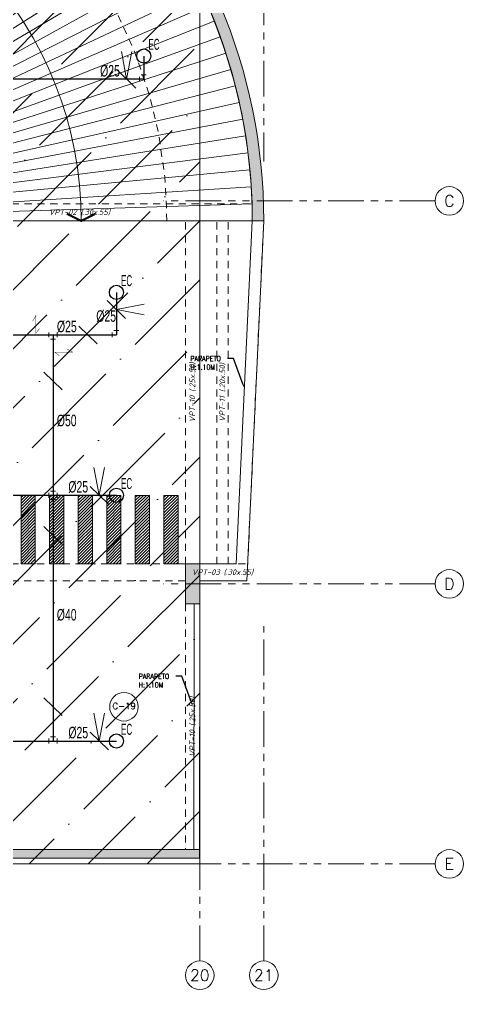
# Model space of a CAD drawing. Header units: millimetres. Extents: x 2085 to 2829, y 1352 to 1631.
# Drawn here: x 2229.11 to 2236.89, y 1440.64 to 1457.61 of the extents above; entities that cross this region are included whole.
import ezdxf
from ezdxf import colors
from ezdxf.entities.mleader import LeaderData, LeaderLine
from ezdxf.enums import TextEntityAlignment as Align
from ezdxf.math import Vec2, Vec3

# ---------------------------------------------------------------- set-up
doc = ezdxf.new("R2010")
doc.units = ezdxf.units.MM
for name, pattern in [('HIDDEN', [0.375, 0.25, -0.125]), ('HIDDEN2', [0.1875, 0.125, -0.0625]), ('PHANTOM', [2.5, 1.25, -0.25, 0.25, -0.25, 0.25, -0.25]), ('PHANTOM2', [1.25, 0.625, -0.125, 0.125, -0.125, 0.125, -0.125])]:
    doc.linetypes.add(name, pattern=pattern)
doc.layers.get('0').update_dxf_attribs({"color": 251, "lineweight": 9})
for name, color, linetype, lineweight in [('000 SOS 911 - ACCESORIOS ACI', 3, 'Continuous', 20), ('000 SOS 911 ROCIADORES', 5, 'Continuous', 25), ('000 SOS 911 SOPORTES ACI', 3, 'Continuous', 25), ('000 SOS 911 TEXTOS ACI', 7, 'Continuous', 9), ('000 SOS 911 TUBERIA ACI', 3, 'Continuous', 25), ('A-EJES', 251, 'PHANTOM', 9), ('A-ESTRUCTURA-HATCH', 251, 'Continuous', 13), ('A-ESTRUCTURA-PLACAS', 251, 'Continuous', 13), ('A-ESTRUCTURA-VIGAS', 251, 'HIDDEN2', 13), ('A-HATCH', 251, 'Continuous', 9), ('A-MURO BAJO', 251, 'Continuous', 9), ('A-MUROS', 251, 'Continuous', 9), ('A-NUMERO ESTAC', 251, 'Continuous', 13), ('A-PROYECCIONES', 251, 'HIDDEN2', 9), ('A-TEXTO-INDICACIONES', 251, 'Continuous', 13), ('CIRCULACION PEATONAL', 251, 'Continuous', 13)]:
    doc.layers.add(name, color=color, linetype=linetype, lineweight=lineweight)
doc.layers.add('A_50_Vigas Chata', color=251, linetype='HIDDEN', lineweight=13, plot=False)
doc.styles.add('APPIA -TEXTOS-GENERALES', font='isocp.shx', dxfattribs={"oblique": 15})
doc.styles.add('PIPE', font='ARIALN.TTF', dxfattribs={"width": 0.8})
doc.styles.add('ROMANS', font='romans.shx', dxfattribs={"width": 0.8})
doc.styles.add('TXT_COTAS', font='romans.shx', dxfattribs={"width": 0.8})

# ---------------------------------------------------------------- blocks, each defined once
blk = doc.blocks.new('d')
for p, q in [((1.319, 3.242), (3.581, 8.799)), ((1.374, 3.219), (3.729, 8.737, 0)), ((1.475, 3.175), (4.002, 8.616, 0)), ((1.574, 3.127), (4.271, 8.486, 0)), ((1.671, 3.076), (4.535, 8.348, 0)), ((1.767, 3.022), (4.795, 8.201, 0)), ((1.861, 2.965), (5.05, 8.046, 0)), ((1.953, 2.905), (5.3, 7.884, 0)), ((2.043, 2.842), (5.545, 7.713, 0)), ((2.132, 2.777), (5.785, 7.535, 0)), ((2.218, 2.708), (6.019, 7.35, 0)), ((2.302, 2.637), (6.247, 7.157, 0)), ((2.383, 2.564), (6.469, 6.958, 0)), ((2.463, 2.488), (6.684, 6.751, 0)), ((2.54, 2.409), (6.893, 6.538, 0)), ((2.614, 2.328), (7.095, 6.318, 0)), ((2.686, 2.245), (7.29, 6.092, 0)), ((2.755, 2.159), (7.477, 5.86, 0)), ((2.822, 2.072), (7.658, 5.622, 0)), ((2.885, 1.982), (7.83, 5.379, 0)), ((2.946, 1.89), (7.996, 5.13, 0)), ((3.004, 1.797), (8.153, 4.877, 0)), ((3.059, 1.702), (8.302, 4.618, 0)), ((3.111, 1.605), (8.443, 4.355, 0)), ((3.16, 1.506), (8.576, 4.088, 0)), ((3.206, 1.406), (8.7, 3.816, 0)), ((3.248, 1.305), (8.815, 3.541, 0)), ((3.288, 1.202), (8.922, 3.263, 0)), ((3.324, 1.098), (9.02, 2.981, 0)), ((3.357, 0.993), (9.109, 2.696, 0)), ((3.386, 0.887), (9.19, 2.409, 0)), ((3.412, 0.781), (9.261, 2.119, 0)), ((3.435, 0.673), (9.323, 1.827, 0)), ((3.455, 0.565), (9.375, 1.533, 0)), ((3.471, 0.456), (9.419, 1.238, 0)), ((3.483, 0.347), (9.453, 0.941, 0)), ((3.492, 0.237), (9.478, 0.644, 0)), ((3.498, 0.127), (9.494, 0.346, 0)), ((3.5, 0.018), (9.5, 0.047, 0)), ((3.499, -0.092), (9.497, -0.251, 0)), ((3.487, -0.312), (9.462, -0.847, 0)), ((3.495, -0.202), (9.484, -0.549, 0)), ((3.475, -0.421), (9.431, -1.144, 0)), ((3.442, -0.639), (9.341, -1.733, 0)), ((3.46, -0.53), (9.39, -1.439, 0)), ((3.42, -0.746), (9.281, -2.026, 0)), ((3.366, -0.96), (9.136, -2.605, 0)), ((3.395, -0.854), (9.213, -2.317, 0)), ((3.299, -1.169), (8.954, -3.173, 0)), ((3.334, -1.065), (9.05, -2.89, 0)), ((3.261, -1.272), (8.85, -3.453, 0)), ((3.175, -1.475), (8.616, -4.002, 0)), ((3.219, -1.374), (8.737, -3.729, 0)), ((3.076, -1.671), (8.348, -4.535, 0)), ((3.127, -1.574), (8.486, -4.271, 0)), ((2.965, -1.861), (8.046, -5.05, 0)), ((3.022, -1.767), (8.201, -4.795, 0)), ((2.905, -1.953), (7.884, -5.3, 0)), ((2.777, -2.132), (7.535, -5.785, 0)), ((2.842, -2.043), (7.713, -5.545, 0)), ((2.637, -2.302), (7.157, -6.247, 0)), ((2.708, -2.218), (7.35, -6.019, 0)), ((2.409, -2.54), (6.538, -6.893, 0)), ((2.488, -2.463), (6.751, -6.684, 0)), ((2.564, -2.383), (6.958, -6.469, 0)), ((2.245, -2.686), (6.092, -7.29, 0)), ((2.328, -2.614), (6.318, -7.095, 0)), ((1.982, -2.885), (5.379, -7.83, 0)), ((2.072, -2.822), (5.622, -7.658, 0)), ((2.159, -2.755), (5.86, -7.477, 0)), ((1.797, -3.004), (4.877, -8.153, 0)), ((1.89, -2.946), (5.13, -7.996, 0)), ((1.406, -3.206), (3.816, -8.7, 0)), ((1.506, -3.16), (4.088, -8.576, 0)), ((1.605, -3.111), (4.355, -8.443, 0)), ((1.702, -3.059), (4.618, -8.302, 0)), ((0.887, -3.386), (2.409, -9.19, 0)), ((0.993, -3.357), (2.696, -9.109, 0)), ((1.098, -3.324), (2.981, -9.02, 0)), ((1.202, -3.288), (3.263, -8.922, 0)), ((1.305, -3.248), (3.541, -8.815, 0)), ((-0.746, -3.42), (-2.026, -9.281, 0)), ((-0.639, -3.442), (-1.733, -9.341, 0)), ((-0.53, -3.46), (-1.439, -9.39, 0)), ((-0.421, -3.475), (-1.144, -9.431, 0)), ((-0.312, -3.487), (-0.847, -9.462, 0)), ((-0.202, -3.495), (-0.549, -9.484, 0)), ((-0.092, -3.499), (-0.251, -9.497, 0)), ((0.018, -3.5), (0.047, -9.5, 0)), ((0.127, -3.498), (0.346, -9.494, 0)), ((0.237, -3.492), (0.644, -9.478, 0)), ((0.347, -3.483), (0.941, -9.453, 0)), ((0.456, -3.471), (1.238, -9.419, 0)), ((0.565, -3.455), (1.533, -9.375, 0)), ((0.673, -3.435), (1.827, -9.323, 0)), ((0.781, -3.412), (2.119, -9.261, 0))]:
    blk.add_line(p, q)
blk = doc.blocks.new('EST P2')
at = {"layer": 'A-ESTRUCTURA-HATCH'}
h = blk.add_hatch(color=256, dxfattribs=at)
h.dxf.hatch_style = 1
h.paths.add_polyline_path([(-19.425, 5.95), (-23.374, 5.95), (-23.374, 5), (-25.49, 5), (-25.49, 4.85), (-23.224, 4.85), (-23.224, 5.75), (-19.575, 5.75), (-19.575, 4.85), (-18.03, 4.85), (-18.03, 5), (-19.425, 5)])
h.paths.add_polyline_path([(-25.54, 5), (-32.4, 5), (-32.4, 4.85), (-25.54, 4.85)])
h.paths.add_polyline_path([(-32.45, 5), (-39.91, 5), (-39.91, 4.85), (-32.45, 4.85)])
h.paths.add_polyline_path([(-39.96, 5), (-44.735, 5), (-44.735, 4.85), (-39.96, 4.85)])
h.paths.add_polyline_path([(-44.785, 5.05), (-45.035, 5.05), (-45.035, 0.15), (-47.24, 0.15), (-47.24, -0.15), (-44.785, -0.15)])
h.paths.add_polyline_path([(-46.99, -0.2), (-47.24, -0.2), (-47.24, -6.1), (-46.99, -6.1)])
h.paths.add_polyline_path([(-46.99, -6.15), (-47.24, -6.15), (-47.24, -11.4), (-46.99, -11.4)])
h.paths.add_polyline_path([(-39.96, -11.15), (-46.94, -11.15), (-46.94, -11.3), (-39.96, -11.3)])
h.paths.add_polyline_path([(-32.45, -11.15), (-39.91, -11.15), (-39.91, -11.3), (-32.45, -11.3)])
h.paths.add_polyline_path([(-25.54, -11.15), (-32.4, -11.15), (-32.4, -11.3), (-25.54, -11.3)])
h.paths.add_polyline_path([(-18.03, -11.15), (-25.49, -11.15), (-25.49, -11.3), (-18.03, -11.3)])
h.paths.add_polyline_path([(-11.12, -11.15), (-17.98, -11.15), (-17.98, -11.3), (-11.12, -11.3)])
h.paths.add_polyline_path([(-3.61, -11.15), (-11.07, -11.15), (-11.07, -11.3), (-3.61, -11.3)])
h.paths.add_polyline_path([(3.6, -11.15), (-3.56, -11.15), (-3.56, -11.3), (3.6, -11.3)])
h.paths.add_polyline_path([(12.2, -11.15), (3.65, -11.15), (3.65, -11.3), (12.2, -11.3)])
h.paths.add_polyline_path([(18.02, -11.15), (12.25, -11.15), (12.25, -11.3), (18.02, -11.3)])
h.paths.add_polyline_path([(23.02, -11.15), (18.07, -11.15), (18.07, -11.3), (23.02, -11.3)])
h.paths.add_polyline_path([(30.23, -11.15), (23.07, -11.15), (23.07, -11.3), (30.23, -11.3)])
h.paths.add_polyline_path([(35.53, -11.15), (30.28, -11.15), (30.28, -11.3), (35.53, -11.3)])
h.paths.add_polyline_path([(43.04, -11.15), (35.58, -11.15), (35.58, -11.3), (43.04, -11.3)])
h.paths.add_polyline_path([(49.95, -11.15), (43.09, -11.15), (43.09, -11.3), (49.95, -11.3)])
h.paths.add_polyline_path([(57.46, -11.15), (50, -11.15), (50, -11.3), (57.46, -11.3)])
h.paths.add_polyline_path([(64.37, -11.15), (57.51, -11.15), (57.51, -11.3), (64.37, -11.3)])
h.paths.add_polyline_path([(71.88, -11.15), (64.42, -11.15), (64.42, -11.3), (71.88, -11.3)])
h.paths.add_polyline_path([(59.801, -0.15), (60.001, -0.15, -0.616916), (65.272, 2.496), (65.272, -0.15), (65.422, -0.15), (65.422, 2.378, -0.221665), (66.601, -0.15), (66.801, -0.15, 0.99999)], flags=0)
h.paths.add_polyline_path([(72.801, -0.15), (73.001, -0.15, 1), (53.601, -0.15), (53.801, -0.15, -1)])
h.paths.add_polyline_path([(53.376, 5), (51.865, 5), (51.865, 4.85), (53.376, 4.85)])
h.paths.add_polyline_path([(51.865, 5), (47.915, 5), (47.915, -0.15), (50.25, -0.15), (50.25, 0), (48.065, 0), (48.065, 2.05), (50.015, 2.05), (50.015, 2.2), (48.065, 2.2), (48.065, 4.85), (51.715, 4.85), (51.715, 1.9), (51.865, 1.9), (51.865, 4.85), (51.865, 4.85)])
h.paths.add_polyline_path([(47.865, 5), (43.09, 5), (43.09, 4.85), (47.865, 4.85)])
h.paths.add_polyline_path([(43.04, 5), (35.58, 5), (35.58, 4.85), (43.04, 4.85)])
h.paths.add_polyline_path([(32.726, 5.95), (28.776, 5.95), (28.776, 5), (23.07, 5), (23.07, 4.85), (28.926, 4.85), (28.926, 5.75), (32.576, 5.75), (32.576, 4.85), (35.53, 4.85), (35.53, 5), (32.726, 5)])
h.paths.add_polyline_path([(23.02, 5), (18.07, 5), (18.07, 4.85), (23.02, 4.85)])
h.paths.add_polyline_path([(18.02, 5), (12.25, 5), (12.25, 4.85), (18.02, 4.85)])
h.paths.add_polyline_path([(12.2, 5), (5.876, 5), (5.876, 4.85), (12.2, 4.85)])
h.paths.add_polyline_path([(3.775, 5), (-3.56, 5), (-3.56, 4.85), (-0.175, 4.85), (-0.175, -0.151), (1.925, -0.151), (1.925, 0), (-0.025, 0), (-0.025, 2.05), (3.775, 2.05), (3.775, 2.2), (-0.025, 2.2), (-0.025, 4.85), (3.625, 4.85), (3.625, 3.2), (3.775, 3.2)])
h.paths.add_polyline_path([(-3.61, 5), (-11.07, 5), (-11.07, 4.85), (-3.61, 4.85)])
h.paths.add_polyline_path([(-11.12, 5), (-17.98, 5), (-17.98, 4.85), (-11.12, 4.85)])
h = blk.add_hatch(color=256, dxfattribs=at)
h.dxf.hatch_style = 1
h.paths.add_polyline_path([(-3.56, -6.15), (-3.31, -6.15), (-3.31, -6.85), (-3.56, -6.85)])
h.paths.add_polyline_path([(-3.56, 0.55), (-3.31, 0.55), (-3.31, -0.15), (-3.56, -0.15)])
h.paths.add_polyline_path([(-3.86, -6.15), (-3.61, -6.15), (-3.61, -6.85), (-3.86, -6.85)])
h.paths.add_polyline_path([(-3.86, 0.55), (-3.61, 0.55), (-3.61, -0.15), (-3.86, -0.15)])
h.paths.add_polyline_path([(-11.07, -6.15), (-10.82, -6.15), (-10.82, -6.85), (-11.07, -6.85)])
h.paths.add_polyline_path([(-11.07, 0.55), (-10.82, 0.55), (-10.82, -0.15), (-11.07, -0.15)])
h.paths.add_polyline_path([(-18.28, -6.15), (-18.03, -6.15), (-18.03, -6.85), (-18.28, -6.85)])
h.paths.add_polyline_path([(-18.28, 0.55), (-18.03, 0.55), (-18.03, -0.15), (-18.28, -0.15)])
h.paths.add_polyline_path([(-25.49, -6.15), (-25.24, -6.15), (-25.24, -6.85), (-25.49, -6.85)])
h.paths.add_polyline_path([(-25.49, 0.55), (-25.24, 0.55), (-25.24, -0.15), (-25.49, -0.15)])
h.paths.add_polyline_path([(-32.7, -6.15), (-32.45, -6.15), (-32.45, -6.85), (-32.7, -6.85)])
h.paths.add_polyline_path([(-32.7, 0.55), (-32.45, 0.55), (-32.45, -0.15), (-32.7, -0.15)])
h.paths.add_polyline_path([(-39.91, -6.15), (-39.66, -6.15), (-39.66, -6.85), (-39.91, -6.85)])
h.paths.add_polyline_path([(-39.91, 0.55), (-39.66, 0.55), (-39.66, -0.15), (-39.91, -0.15)])
h.paths.add_polyline_path([(3.65, -6.15), (3.9, -6.15), (3.9, -6.85), (3.65, -6.85)])
h.paths.add_polyline_path([(3.626, 0.55), (3.9, 0.55), (3.9, -0.15), (3.626, -0.15)])
h.paths.add_polyline_path([(42.79, -6.15), (43.04, -6.15), (43.04, -6.85), (42.79, -6.85)])
h.paths.add_polyline_path([(42.79, 0.55), (43.04, 0.55), (43.04, -0.15), (42.79, -0.15)])
h.paths.add_polyline_path([(35.58, -6.15), (35.83, -6.15), (35.83, -6.85), (35.58, -6.85)])
h.paths.add_polyline_path([(35.58, 0.55), (35.83, 0.55), (35.83, -0.15), (35.58, -0.15)])
h.paths.add_polyline_path([(35.28, -6.15), (35.53, -6.15), (35.53, -6.85), (35.28, -6.85)])
h.paths.add_polyline_path([(35.28, 0.55), (35.53, 0.55), (35.53, -0.15), (35.28, -0.15)])
h.paths.add_polyline_path([(30.28, -6.15), (30.53, -6.15), (30.53, -6.85), (30.28, -6.85)])
h.paths.add_polyline_path([(30.28, 0.55), (30.53, 0.55), (30.53, -0.15), (30.28, -0.15)])
h.paths.add_polyline_path([(23.07, -6.15), (23.32, -6.15), (23.32, -6.85), (23.07, -6.85)])
h.paths.add_polyline_path([(23.07, 0.55), (23.32, 0.55), (23.32, -0.15), (23.07, -0.15)])
h.paths.add_polyline_path([(18.07, -6.15), (18.32, -6.15), (18.32, -6.85), (18.07, -6.85)])
h.paths.add_polyline_path([(18.07, 0.55), (18.32, 0.55), (18.32, -0.15), (18.07, -0.15)])
h.paths.add_polyline_path([(10.86, -6.15), (11.11, -6.15), (11.11, -6.85), (10.86, -6.85)])
h.paths.add_polyline_path([(10.86, 0.55), (11.11, 0.55), (11.11, -0.15), (10.86, -0.15)])
h.paths.add_polyline_path([(71.63, -6.15), (71.88, -6.15), (71.88, -6.85), (71.63, -6.85)])
h.paths.add_polyline_path([(64.42, -6.15), (64.67, -6.15), (64.67, -6.85), (64.42, -6.85)])
h.paths.add_polyline_path([(57.21, -6.15), (57.46, -6.15), (57.46, -6.85), (57.21, -6.85)])
h.paths.add_polyline_path([(50, -6.15), (50.25, -6.15), (50.25, -6.85), (50, -6.85)])
at = {"layer": 'A-ESTRUCTURA-PLACAS'}
blk.add_lwpolyline([(73.001, -0.15, 1), (53.601, -0.15), (53.801, -0.15, -1), (72.801, -0.15)], format="xyb", close=True, dxfattribs=at)
blk.add_lwpolyline([(71.63, -6.15), (71.88, -6.15), (71.88, -6.85), (71.63, -6.85)], close=True, dxfattribs=at)
blk.add_lwpolyline([(64.42, -11.15), (71.88, -11.15), (71.88, -11.3), (64.42, -11.3), (64.42, -11.15)], dxfattribs=at)
at = {"layer": 'A-ESTRUCTURA-VIGAS'}
for points in [[(66.788, 0.15), (72.796, 0.15)], [(66.801, -0.15), (72.801, -0.15)], [(71.63, -6.15), (71.63, -0.15)], [(71.88, -6.15), (71.88, -0.15)], [(71.88, -6.45), (72.706, -6.45), (73.001, -0.15)], [(72.18, -6.15), (72.18, -0.15)], [(72.38, -6.15), (72.38, -0.15)], [(71.63, -6.15), (64.67, -6.15)], [(71.88, -6.15), (72.721, -6.15)], [(71.63, -6.45), (64.67, -6.45)], [(71.63, -6.85), (71.63, -11.15)], [(71.88, -6.85), (71.88, -11.15)]]:
    blk.add_lwpolyline(points, dxfattribs=at)
at = {"layer": 'A_50_Vigas Chata', "char_height": 0.1, "attachment_point": 5, "style": 'APPIA -TEXTOS-GENERALES'}
for s, insert in [('VPT-02 (.30x.55)', (69.774, 0)), ('VPT-03 (.30x.55)', (72.278, -6.3))]:
    blk.add_mtext(s, dxfattribs=dict(at, insert=insert))
at = {"layer": 'A_50_Vigas Chata', "char_height": 0.1, "attachment_point": 5, "rotation": 90, "style": 'APPIA -TEXTOS-GENERALES'}
for s, insert in [('VPT-10 (.25x.50)', (71.755, -3.15)), ('VPT-11 (.20x.50)', (72.28, -3.15)), ('VPT-10 (.25x.50)', (71.755, -9))]:
    blk.add_mtext(s, dxfattribs=dict(at, insert=insert))
blk = doc.blocks.new('*U112')
at = {"layer": 'CIRCULACION PEATONAL'}
h = blk.add_hatch(dxfattribs=at)
h.set_pattern_fill('ANSI31', color=256, scale=0.3)
h.set_pattern_definition([(45, (-1.249632, 0), (-0.0265165, 0.0265165), [])])
h.paths.add_polyline_path([(-0.953, 0.228), (-1.203, 0.228), (-1.203, -0.972), (-0.953, -0.972)])
h = blk.add_hatch(dxfattribs=at)
h.set_pattern_fill('ANSI31', color=256, scale=0.3)
h.set_pattern_definition([(45, (-0.749632, 0), (-0.0265165, 0.0265165), [])])
h.paths.add_polyline_path([(-0.453, 0.228), (-0.703, 0.228), (-0.703, -0.972), (-0.453, -0.972)])
h = blk.add_hatch(dxfattribs=at)
h.set_pattern_fill('ANSI31', color=256, scale=0.3)
h.set_pattern_definition([(45, (-0.249632, 0), (-0.0265165, 0.0265165), [])])
h.paths.add_polyline_path([(0.047, 0.228), (-0.203, 0.228), (-0.203, -0.972), (0.047, -0.972)])
h = blk.add_hatch(dxfattribs=at)
h.set_pattern_fill('ANSI31', color=256, scale=0.3)
h.set_pattern_definition([(45, (0.250368, 0), (-0.0265165, 0.0265165), [])])
h.paths.add_polyline_path([(0.547, 0.228), (0.297, 0.228), (0.297, -0.972), (0.547, -0.972)])
h = blk.add_hatch(dxfattribs=at)
h.set_pattern_fill('ANSI31', color=256, scale=0.3)
h.set_pattern_definition([(45, (0.750368, 0), (-0.0265165, 0.0265165), [])])
h.paths.add_polyline_path([(1.047, 0.228), (0.797, 0.228), (0.797, -0.972), (1.047, -0.972)])
h = blk.add_hatch(dxfattribs=at)
h.set_pattern_fill('ANSI31', color=256, scale=0.3)
h.set_pattern_definition([(45, (1.250368, 0), (-0.0265165, 0.0265165), [])])
h.paths.add_polyline_path([(1.547, 0.228), (1.297, 0.228), (1.297, -0.972), (1.547, -0.972)])
for points in [[(-1.203, -0.972), (-0.953, -0.972), (-0.953, 0.228), (-1.203, 0.228)], [(-0.703, -0.972), (-0.453, -0.972), (-0.453, 0.228), (-0.703, 0.228)], [(-0.203, -0.972), (0.047, -0.972), (0.047, 0.228), (-0.203, 0.228)], [(0.297, -0.972), (0.547, -0.972), (0.547, 0.228), (0.297, 0.228)], [(0.797, -0.972), (1.047, -0.972), (1.047, 0.228), (0.797, 0.228)], [(1.297, -0.972), (1.547, -0.972), (1.547, 0.228), (1.297, 0.228)]]:
    blk.add_lwpolyline(points, close=True, dxfattribs=at)
blk = doc.blocks.new('EJES 1P')
at = {"layer": 'A-EJES', "linetype": 'PHANTOM2'}
for points in [[(118.01, 5.099), (118.01, -4.158)], [(121.013, -4.85), (116.257, -4.85)], [(121.013, -11.55), (116.257, -11.55)], [(116.89, -18.151), (116.89, -12.292)], [(118.01, -18.151), (118.01, -12.292)], [(121.013, -16.45), (116.257, -16.45)]]:
    blk.add_lwpolyline(points, dxfattribs=at)
at = {"layer": 'A-EJES', "linetype": 'Continuous'}
for centre in [(121.26, -4.85), (121.26, -11.55), (121.26, -16.45), (116.89, -18.398), (118.01, -18.398)]:
    blk.add_circle(centre, 0.25, dxfattribs=at)
at = {"layer": 'A-EJES', "linetype": 'Continuous', "style": 'ROMANS'}
for s, p in [('C', (121.26, -4.85)), ('D', (121.26, -11.55)), ('E', (121.26, -16.45)), ('20', (116.89, -18.398)), ('21', (118.01, -18.398))]:
    blk.add_text(s, height=0.2, dxfattribs=at).set_placement(p, align=Align.MIDDLE_CENTER)
blk = doc.blocks.new('EJE')
at = {"linetype": 'Continuous'}
blk.add_circle((0, 0), 0.5, dxfattribs=at)
at = {"layer": 'A-TEXTO-INDICACIONES', "style": 'ROMANS'}
blk.add_attdef('EJE', text='', height=0.22, rotation=0, dxfattribs=at).set_placement((0.007, 0.028), align=Align.MIDDLE_CENTER)

msp = doc.modelspace()

# ---------------------------------------------------------------- hatches: boundary and pattern name
h = msp.add_hatch()
h.set_pattern_fill('ANSI36', color=4, scale=0.23)
h.set_pattern_definition([(45, (-12.33495, -80), (0.38727355, 1.420003), [1.825625, -0.365125, 0, -0.365125])])
h.paths.add_polyline_path([(2232.271, 1459.288), (2183.586, 1459.288), (2183.586, 1442.838), (2232.271, 1442.838)])

# ---------------------------------------------------------------- linework, layer by layer
msp.add_lwpolyline([(2183.586, 1459.288), (2232.271, 1459.288), (2232.271, 1442.838), (2183.586, 1442.838)], close=True)
at = {"color": 4}
msp.add_lwpolyline([(2183.586, 1459.288), (2232.271, 1459.288), (2232.271, 1442.838), (2183.586, 1442.838)], close=True, dxfattribs=at)
at = {"color": 8, "const_width": 0.0375}
for points in [[(2230.444, 1454.213), (2230.194, 1454.088), (2229.944, 1454.213)], [(2230.443, 1454.213), (2230.193, 1454.088), (2229.943, 1454.213)]]:
    msp.add_lwpolyline(points, dxfattribs=at)
at = {"color": 8}
msp.add_arc((2223.696, 1454.088), 6.5, 0.0007, 170.1782, dxfattribs=at)
at = {"layer": '000 SOS 911 - ACCESORIOS ACI', "color": 8}
for p, q in [((2230.99, 1456.567), (2230.898, 1457.054)), ((2230.99, 1456.567), (2231.082, 1457.054)), ((2231.15, 1456.412), (2230.83, 1456.723)), ((2231.216, 1456.524), (2231.216, 1456.61)), ((2231.216, 1456.567), (2231.29, 1456.567)), ((2231.247, 1456.641), (2231.333, 1456.641)), ((2231.29, 1456.641), (2231.29, 1456.567)), ((2230.971, 1452.382), (2230.65, 1452.693)), ((2230.811, 1452.538), (2231.298, 1452.63)), ((2230.811, 1452.538), (2231.298, 1452.446)), ((2229.627, 1452.137), (2229.627, 1452.051)), ((2229.774, 1452.137), (2229.774, 1452.051)), ((2230.471, 1451.938), (2230.151, 1452.249)), ((2230.737, 1452.051), (2230.737, 1452.137)), ((2230.768, 1452.168), (2230.854, 1452.168)), ((2230.811, 1452.168), (2230.811, 1452.094)), ((2229.627, 1452.094), (2229.701, 1452.094)), ((2229.658, 1452.02), (2229.744, 1452.02)), ((2229.744, 1452.02), (2229.658, 1452.02)), ((2229.701, 1452.02), (2229.701, 1452.094)), ((2229.701, 1452.02), (2229.701, 1452.094)), ((2229.774, 1452.094), (2229.701, 1452.094)), ((2230.737, 1452.094), (2230.811, 1452.094)), ((2229.861, 1451.132), (2229.54, 1451.443)), ((2230.511, 1449.288), (2230.418, 1449.775)), ((2230.511, 1449.288), (2230.603, 1449.775)), ((2230.671, 1449.132), (2230.35, 1449.443)), ((2229.627, 1449.245), (2229.627, 1449.331)), ((2229.627, 1449.331), (2229.627, 1449.245)), ((2229.627, 1449.288), (2229.701, 1449.288)), ((2229.627, 1449.288), (2229.701, 1449.288)), ((2229.658, 1449.362), (2229.744, 1449.362)), ((2229.744, 1449.362), (2229.658, 1449.362)), ((2229.701, 1449.362), (2229.701, 1449.288)), ((2229.701, 1449.362), (2229.701, 1449.288)), ((2229.774, 1449.288), (2229.701, 1449.288)), ((2229.701, 1449.214), (2229.701, 1449.288)), ((2229.701, 1449.214), (2229.701, 1449.288)), ((2229.774, 1449.288), (2229.701, 1449.288)), ((2229.774, 1449.245), (2229.774, 1449.331)), ((2229.774, 1449.331), (2229.774, 1449.245)), ((2229.658, 1449.214), (2229.744, 1449.214)), ((2229.744, 1449.214), (2229.658, 1449.214)), ((2229.861, 1448.432), (2229.54, 1448.743)), ((2229.861, 1445.432), (2229.54, 1445.743)), ((2230.511, 1444.988), (2230.418, 1445.475)), ((2230.511, 1444.988), (2230.603, 1445.475)), ((2229.627, 1444.945), (2229.627, 1445.031)), ((2229.658, 1445.062), (2229.744, 1445.062)), ((2229.744, 1445.062), (2229.658, 1445.062)), ((2229.701, 1445.062), (2229.701, 1444.988)), ((2229.701, 1445.062), (2229.701, 1444.988)), ((2229.774, 1444.945), (2229.774, 1445.031)), ((2230.671, 1444.832), (2230.35, 1445.143)), ((2229.627, 1444.988), (2229.701, 1444.988)), ((2229.774, 1444.988), (2229.701, 1444.988))]:
    msp.add_line(p, q, dxfattribs=at)
at = {"layer": '000 SOS 911 ROCIADORES', "color": 8}
for centre in [(2231.29, 1456.972), (2230.811, 1452.838), (2230.811, 1449.288), (2230.811, 1449.288), (2230.811, 1444.988), (2230.811, 1444.988)]:
    msp.add_circle(centre, 0.124, dxfattribs=at)
at = {"layer": '000 SOS 911 SOPORTES ACI', "color": 8, "const_width": 0.00769}
for points in [[(2229.344, 1452.333), (2229.401, 1452.434), (2229.401, 1452.123), (2229.464, 1452.203)], [(2229.94, 1451.85), (2230.042, 1451.793), (2229.731, 1451.793), (2229.811, 1451.73)]]:
    msp.add_lwpolyline(points, dxfattribs=at)
at = {"layer": '000 SOS 911 TUBERIA ACI', "color": 8}
for points in [[(2231.29, 1456.972), (2231.29, 1456.567)], [(2231.29, 1456.567), (2227.009, 1456.567)], [(2230.811, 1452.838), (2230.811, 1452.094)], [(2196.023, 1452.094), (2230.811, 1452.094)], [(2229.701, 1452.094), (2229.701, 1444.988)], [(2226.511, 1449.288), (2230.811, 1449.288)], [(2226.511, 1444.988), (2230.811, 1444.988)]]:
    msp.add_lwpolyline(points, dxfattribs=at)
at = {"layer": 'A-MURO BAJO', "color": 8}
for p, q in [((2233.191, 1454.088), (2227.191, 1454.088)), ((2232.91, 1448.088), (2233.191, 1454.088)), ((2233.097, 1447.788), (2233.391, 1454.088)), ((2232.27, 1448.088), (2232.91, 1448.088)), ((2232.27, 1447.788), (2233.097, 1447.788)), ((2232.17, 1447.388), (2232.166, 1443.088)), ((2232.27, 1447.388), (2232.266, 1443.088))]:
    msp.add_line(p, q, dxfattribs=at)
at = {"layer": 'A-MUROS', "color": 8}
for p, q in [((2233.191, 1454.088), (2233.391, 1454.088)), ((2232.266, 1443.088), (2232.266, 1442.938))]:
    msp.add_line(p, q, dxfattribs=at)
at = {"layer": 'A-MUROS'}
for p, q in [((2232.266, 1443.088), (2113.4, 1443.088)), ((2113.4, 1442.938), (2232.266, 1442.938))]:
    msp.add_line(p, q, dxfattribs=at)
at = {"layer": 'A-MUROS', "color": 8}
msp.add_lwpolyline([(2232.02, 1448.088), (2232.27, 1448.088), (2232.27, 1447.388), (2232.02, 1447.388)], close=True, dxfattribs=at)
for radius, start in [(9.7, 0.001), (9.5, 0.0004)]:
    msp.add_arc((2223.691, 1454.088), radius, start, 180.001, dxfattribs=at)
at = {"layer": 'A-PROYECCIONES', "color": 8}
msp.add_arc((2223.696, 1454.088), 8, 0.0007, 170.1767, dxfattribs=at)

# ---------------------------------------------------------------- block references
for name, p in [('EJES 1P', (2115.381, 1459.288)), ('EST P2', (2160.39, 1454.238))]:
    msp.add_blockref(name, p)
at = {"rotation": 180.0005141974605}
msp.add_blockref('*U112', (2230.688, 1448.314), dxfattribs=at)
at = {"layer": 'A-HATCH', "color": 8, "rotation": 102.3141185683093}
msp.add_blockref('d', (2223.691, 1454.088), dxfattribs=at)
at = {"layer": 'A-NUMERO ESTAC', "color": 8, "xscale": 0.5, "yscale": 0.5, "zscale": 0.5}
msp.add_blockref('EJE', (2230.943, 1445.587), dxfattribs=at).add_auto_attribs({'EJE': 'C-19'})

# ---------------------------------------------------------------- texts
at = {"layer": '000 SOS 911 ROCIADORES', "color": 8, "style": 'PIPE', "width": 0.641273}
for p, p2 in [((2231.372, 1457.082), (2231.567, 1457.082)), ((2230.893, 1452.948), (2231.087, 1452.948)), ((2230.893, 1449.398), (2231.087, 1449.398)), ((2230.893, 1449.398), (2231.087, 1449.398)), ((2230.893, 1445.098), (2231.087, 1445.098)), ((2230.893, 1445.098), (2231.087, 1445.098))]:
    msp.add_text('EC', height=0.191, dxfattribs=at).set_placement(p, p2, align=Align.FIT)
at = {"layer": '000 SOS 911 TEXTOS ACI', "color": 8, "char_height": 0.2, "style": 'PIPE'}
for s, insert, attachment_point in [('%%C25', (2230.872, 1456.815, 0), 3), ('%%C25', (2230.458, 1452.524, 0), 1), ('%%C25', (2229.769, 1452.341, 0), 1), ('%%C50', (2229.767, 1450.696, 0), 1), ('%%C25', (2229.969, 1449.536, 0), 1), ('%%C40', (2229.767, 1447.297, 0), 1), ('%%C25', (2229.969, 1445.236, 0), 1)]:
    msp.add_mtext_dynamic_manual_height_columns(s, width=0.551, gutter_width=1.915, heights=[0.0124], dxfattribs=dict(at, insert=insert, attachment_point=attachment_point))

# ---------------------------------------------------------------- leaders
at = {"layer": 'A-TEXTO-INDICACIONES', "color": 8}
ml = msp.add_multileader_mtext('Standard', dxfattribs=at)
ml.set_content('\\pxsm1,ql,t16;PARAPETO\\PH:1.10M', color=8, style='TXT_COTAS')
ml.set_leader_properties(color=7)
ml.build(insert=Vec2(0, 0))
ml.multileader.update_dxf_attribs({"dogleg_length": 0.11, "arrow_head_size": 0.07})
ctx = ml.context
ctx.base_point, ctx.char_height, ctx.arrow_head_size, ctx.landing_gap_size, ctx.plane_origin = Vec3(2232.143, 1451.679), 0.09, 0.07, 0.05, Vec3(2231.762, 1451.33)
ctx.text_align_type = 2
notes = []
notes.append((ctx, [(1, (1, 1, 0), (2232.864, 1451.679), (-1, 0), 0.11, [(0, [(2233.056, 1451.154)], 0, [])])]))
ctx.mtext.insert, ctx.mtext.width, ctx.mtext.defined_height, ctx.mtext.alignment, ctx.mtext.flow_direction = Vec3(2232.704, 1451.724), 0.59794, 0.267, 3, 5
ml = msp.add_multileader_mtext('Standard', dxfattribs=at)
ml.set_content('\\pxsm1,ql,t16;PARAPETO\\PH:1.10M', color=8, style='TXT_COTAS')
ml.set_leader_properties(color=7)
ml.build(insert=Vec2(0, 0))
ml.multileader.update_dxf_attribs({"dogleg_length": 0.11, "arrow_head_size": 0.07})
ctx = ml.context
ctx.base_point, ctx.char_height, ctx.arrow_head_size, ctx.landing_gap_size, ctx.plane_origin = Vec3(2231.238, 1446.12), 0.09, 0.07, 0.05, Vec3(2230.857, 1445.771)
ctx.text_align_type = 2
notes.append((ctx, [(1, (1, 1, 0), (2231.959, 1446.12), (-1, 0), 0.11, [(0, [(2232.15, 1445.595)], 0, [])])]))
ctx.mtext.insert, ctx.mtext.width, ctx.mtext.defined_height, ctx.mtext.alignment, ctx.mtext.flow_direction = Vec3(2231.799, 1446.165), 0.59794, 0.267, 3, 5
for ctx, leaders in notes:
    for number, flags, end, landing, length, lines in leaders:
        leader = LeaderData()
        leader.index, (leader.has_last_leader_line, leader.has_dogleg_vector, leader.attachment_direction) = number, flags
        leader.last_leader_point, leader.dogleg_vector, leader.dogleg_length = Vec3(end), Vec3(landing), length
        for number, points, colour, breaks in lines:
            line = LeaderLine()
            line.index, line.vertices, line.color, line.breaks = number, Vec3.list(points), colors.encode_raw_color(colour), breaks
            leader.lines.append(line)
        ctx.leaders.append(leader)

doc.saveas('drawing.dxf')
